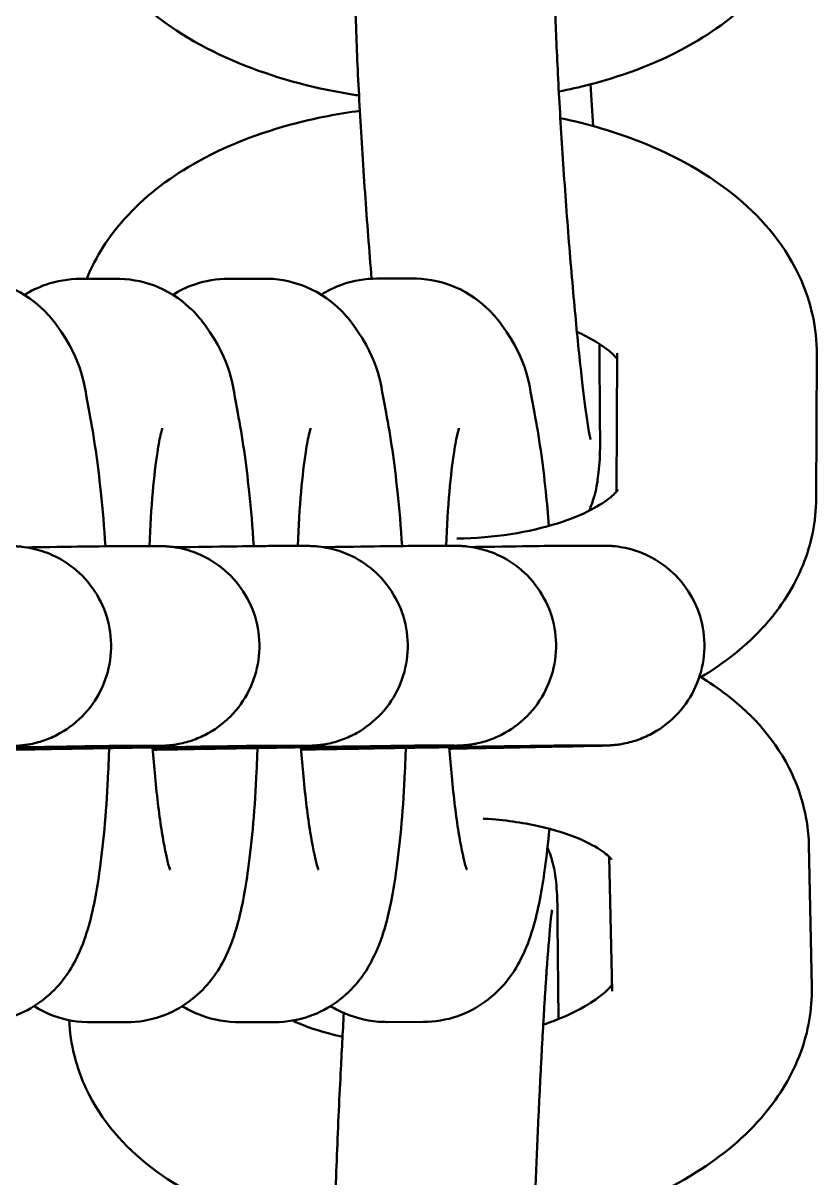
# Model space of a CAD drawing. Header units: millimetres. Extents: x 170 to 5770, y -1450 to 5650.
# Drawn here: x 2123.3 to 2147.14, y 2085.03 to 2119.72 of the extents above; entities that cross this region are included whole.
import ezdxf

# ---------------------------------------------------------------- set-up
doc = ezdxf.new("R2010")
doc.units = ezdxf.units.MM
doc.header["$LTSCALE"] = 10
doc.layers.add('Viditelná (ISO)', color=7, linetype='Continuous', lineweight=50)

# ---------------------------------------------------------------- blocks, each defined once
blk = doc.blocks.new('VVZ-VH101-2')
at = {"layer": 'Viditelná (ISO)'}
for p, q in [((1956.116, -3537.966), (1955.016, -3537.966)), ((1960.572, -3537.962), (1959.472, -3537.963)), ((1965.028, -3537.959), (1963.928, -3537.959)), ((1970.613, -3539.922), (1970.627, -3542.4)), ((1971.142, -3540.203), (1971.124, -3544.359)), ((1977.141, -3540.229), (1977.123, -3544.562)), ((1956.322, -3545.995), (1957.333, -3545.994)), ((1960.778, -3545.991), (1961.789, -3545.99)), ((1965.234, -3545.988), (1966.245, -3545.987)), ((1969.69, -3545.984), (1970.701, -3545.983)), ((1956.326, -3551.995), (1957.337, -3551.994)), ((1960.783, -3551.991), (1961.793, -3551.99)), ((1965.239, -3551.988), (1966.249, -3551.987)), ((1969.695, -3551.984), (1970.705, -3551.983)), ((1976.903, -3554.982), (1976.991, -3559.237)), ((1970.909, -3555.33), (1970.993, -3559.361)), ((1969.356, -3557.299), (1969.377, -3560.203)), ((1955.303, -3560.297), (1956.403, -3560.296)), ((1959.759, -3560.294), (1960.859, -3560.293)), ((1964.215, -3560.29), (1965.315, -3560.289))]:
    blk.add_line(p, q, dxfattribs=at)
for points, knots in [([(1963.39, -3532.46), (1963.358, -3532.455), (1963.326, -3532.45), (1962.137, -3532.267), (1961.017, -3531.976), (1958.908, -3531.144), (1957.921, -3530.599), (1956.28, -3529.229), (1955.595, -3528.42), (1954.853, -3526.739), (1954.678, -3525.969), (1954.681, -3525.191)], [4.959704, 4.959704, 4.959704, 4.959704, 4.969752, 4.969752, 5.333717, 5.333717, 5.707625, 5.707625, 6.049521, 6.049521, 6.283185, 6.283185, 6.283185, 6.283185]), ([(1977.012, -3525.449), (1977.009, -3526.136), (1976.867, -3526.821), (1976.345, -3528.123), (1975.948, -3528.726), (1974.89, -3529.914), (1974.187, -3530.45), (1972.474, -3531.44), (1971.425, -3531.844), (1970.011, -3532.209), (1969.703, -3532.279), (1969.392, -3532.339)], [3.141593, 3.141593, 3.141593, 3.141593, 3.348191, 3.348191, 3.576175, 3.576175, 3.871024, 3.871024, 4.237496, 4.237496, 4.33752, 4.33752, 4.33752, 4.33752]), ([(1963.767, -3537.964), (1963.696, -3537.123), (1963.63, -3536.249), (1963.507, -3534.486), (1963.452, -3533.599), (1963.36, -3531.92), (1963.324, -3531.13), (1963.277, -3529.815), (1963.265, -3529.269), (1963.262, -3528.802)], [5.02934, 5.02934, 5.02934, 5.02934, 5.344238, 5.344238, 5.669323, 5.669323, 5.996514, 5.996514, 6.283185, 6.283185, 6.283185, 6.283185]), ([(1970.341, -3542.79), (1970.341, -3542.79), (1970.333, -3542.754), (1970.302, -3542.594), (1970.273, -3542.419), (1970.194, -3541.881), (1970.141, -3541.465), (1970.021, -3540.422), (1969.954, -3539.773), (1969.819, -3538.332), (1969.75, -3537.535), (1969.619, -3535.886), (1969.558, -3535.034), (1969.449, -3533.372), (1969.402, -3532.562), (1969.327, -3531.074), (1969.299, -3530.395), (1969.27, -3529.414), (1969.264, -3529.059), (1969.262, -3528.767)], [3.96792, 3.96792, 3.96792, 3.96792, 4.067593, 4.067593, 4.250394, 4.250394, 4.513651, 4.513651, 4.813856, 4.813856, 5.125254, 5.125254, 5.439865, 5.439865, 5.754526, 5.754526, 6.066089, 6.066089, 6.283185, 6.283185, 6.283185, 6.283185]), ([(1955.209, -3537.966), (1955.483, -3537.289), (1955.878, -3536.691), (1956.933, -3535.506), (1957.635, -3534.97), (1959.348, -3533.98), (1960.398, -3533.576), (1962.127, -3533.129), (1962.765, -3533.006), (1963.415, -3532.92)], [0.208119, 0.208119, 0.208119, 0.208119, 0.434583, 0.434583, 0.729432, 0.729432, 1.095903, 1.095903, 1.300071, 1.300071, 1.300071, 1.300071]), ([(1969.437, -3533.139), (1970.272, -3533.315), (1971.081, -3533.552), (1972.914, -3534.276), (1973.902, -3534.821), (1975.543, -3536.191), (1976.228, -3537), (1976.97, -3538.681), (1977.145, -3539.451), (1977.141, -3540.229)], [1.92428, 1.92428, 1.92428, 1.92428, 2.192124, 2.192124, 2.566033, 2.566033, 2.907929, 2.907929, 3.141593, 3.141593, 3.141593, 3.141593]), ([(1955.773, -3546), (1955.734, -3545.434), (1955.687, -3544.888), (1955.541, -3543.496), (1955.429, -3542.705), (1955.113, -3541.11), (1955.131, -3540.509), (1954.209, -3539.226), (1954.089, -3539.077), (1953.693, -3538.683), (1953.364, -3538.416), (1952.555, -3538.078), (1952.158, -3537.981), (1951.717, -3537.969), (1951.688, -3537.969), (1951.66, -3537.969)], [1.937477, 1.937477, 1.937477, 1.937477, 2.147268, 2.147268, 2.501252, 2.501252, 2.951782, 2.951782, 3.006039, 3.006039, 3.08488, 3.08488, 3.137955, 3.137955, 3.141593, 3.141593, 3.141593, 3.141593]), ([(1955.016, -3537.966), (1954.66, -3537.967), (1954.306, -3538.031), (1953.747, -3538.222), (1953.526, -3538.333), (1953.338, -3538.45)], [3.14159265, 3.14159265, 3.14159265, 3.14159265, 3.1872207, 3.1872207, 3.22453337, 3.22453337, 3.22453337, 3.22453337]), ([(1960.229, -3545.996), (1960.19, -3545.431), (1960.143, -3544.885), (1959.997, -3543.492), (1959.885, -3542.701), (1959.569, -3541.106), (1959.587, -3540.506), (1958.665, -3539.223), (1958.545, -3539.073), (1958.149, -3538.68), (1957.82, -3538.412), (1957.011, -3538.074), (1956.614, -3537.977), (1956.173, -3537.966), (1956.144, -3537.966), (1956.116, -3537.966)], [1.937477, 1.937477, 1.937477, 1.937477, 2.147268, 2.147268, 2.501252, 2.501252, 2.951782, 2.951782, 3.006039, 3.006039, 3.08488, 3.08488, 3.137955, 3.137955, 3.141593, 3.141593, 3.141593, 3.141593]), ([(1959.472, -3537.963), (1959.116, -3537.963), (1958.762, -3538.027), (1958.203, -3538.218), (1957.982, -3538.329), (1957.795, -3538.446)], [3.14159265, 3.14159265, 3.14159265, 3.14159265, 3.1872207, 3.1872207, 3.22453337, 3.22453337, 3.22453337, 3.22453337]), ([(1964.685, -3545.993), (1964.646, -3545.427), (1964.599, -3544.881), (1964.453, -3543.489), (1964.341, -3542.698), (1964.025, -3541.103), (1964.043, -3540.502), (1963.121, -3539.219), (1963.001, -3539.07), (1962.605, -3538.676), (1962.276, -3538.409), (1961.467, -3538.071), (1961.07, -3537.974), (1960.629, -3537.962), (1960.6, -3537.962), (1960.572, -3537.962)], [1.937477, 1.937477, 1.937477, 1.937477, 2.147268, 2.147268, 2.501252, 2.501252, 2.951782, 2.951782, 3.006039, 3.006039, 3.08488, 3.08488, 3.137955, 3.137955, 3.141593, 3.141593, 3.141593, 3.141593]), ([(1963.928, -3537.959), (1963.572, -3537.96), (1963.218, -3538.024), (1962.659, -3538.215), (1962.438, -3538.326), (1962.251, -3538.443)], [3.14159265, 3.14159265, 3.14159265, 3.14159265, 3.1872207, 3.1872207, 3.22453337, 3.22453337, 3.22453337, 3.22453337]), ([(1969.096, -3545.389), (1969.067, -3545.036), (1969.035, -3544.692), (1968.909, -3543.485), (1968.797, -3542.694), (1968.481, -3541.099), (1968.499, -3540.499), (1967.577, -3539.216), (1967.457, -3539.066), (1967.061, -3538.673), (1966.733, -3538.405), (1965.923, -3538.067), (1965.526, -3537.97), (1965.085, -3537.959), (1965.056, -3537.959), (1965.028, -3537.959)], [2.012689, 2.012689, 2.012689, 2.012689, 2.147268, 2.147268, 2.501252, 2.501252, 2.951782, 2.951782, 3.006039, 3.006039, 3.08488, 3.08488, 3.137955, 3.137955, 3.141593, 3.141593, 3.141593, 3.141593]), ([(1969.935, -3539.558), (1970.031, -3539.601), (1970.122, -3539.645), (1970.508, -3539.843), (1970.742, -3540.001), (1971.022, -3540.232), (1971.1, -3540.316), (1971.141, -3540.368)], [2.2573046, 2.2573046, 2.2573046, 2.2573046, 2.3245043, 2.3245043, 2.5601049, 2.5601049, 2.738728, 2.738728, 2.738728, 2.738728]), ([(1957.479, -3542.457), (1957.479, -3542.457), (1957.479, -3542.458), (1957.475, -3542.471), (1957.457, -3542.528), (1957.407, -3542.744), (1957.369, -3542.939), (1957.282, -3543.501), (1957.234, -3543.906), (1957.151, -3544.854), (1957.116, -3545.405), (1957.092, -3545.994)], [3.4957513, 3.4957513, 3.4957513, 3.4957513, 3.5105711, 3.5105711, 3.6320787, 3.6320787, 3.8099362, 3.8099362, 4.0489441, 4.0489441, 4.3013385, 4.3013385, 4.3013385, 4.3013385]), ([(1961.935, -3542.453), (1961.935, -3542.453), (1961.935, -3542.454), (1961.931, -3542.467), (1961.913, -3542.524), (1961.863, -3542.741), (1961.825, -3542.935), (1961.739, -3543.497), (1961.69, -3543.902), (1961.607, -3544.85), (1961.572, -3545.401), (1961.548, -3545.99)], [3.4957513, 3.4957513, 3.4957513, 3.4957513, 3.5105711, 3.5105711, 3.6320787, 3.6320787, 3.8099362, 3.8099362, 4.0489441, 4.0489441, 4.3013385, 4.3013385, 4.3013385, 4.3013385]), ([(1966.391, -3542.45), (1966.391, -3542.45), (1966.391, -3542.451), (1966.387, -3542.464), (1966.369, -3542.521), (1966.319, -3542.737), (1966.281, -3542.932), (1966.195, -3543.494), (1966.147, -3543.899), (1966.063, -3544.847), (1966.028, -3545.398), (1966.004, -3545.987)], [3.4957513, 3.4957513, 3.4957513, 3.4957513, 3.5105711, 3.5105711, 3.6320787, 3.6320787, 3.8099362, 3.8099362, 4.0489441, 4.0489441, 4.3013385, 4.3013385, 4.3013385, 4.3013385]), ([(1970.627, -3542.4), (1970.631, -3543.019), (1970.644, -3543.396), (1970.541, -3544.127), (1970.521, -3544.264), (1970.428, -3544.6), (1970.386, -3544.738), (1970.299, -3544.935)], [3.1415927, 3.1415927, 3.1415927, 3.1415927, 3.5210588, 3.5210588, 3.5976144, 3.5976144, 3.6373589, 3.6373589, 3.6373589, 3.6373589]), ([(1971.172, -3544.295), (1971.172, -3544.295), (1971.171, -3544.296), (1971.16, -3544.314), (1971.095, -3544.406), (1970.808, -3544.641), (1970.611, -3544.774), (1970.082, -3545.048), (1969.743, -3545.189), (1968.935, -3545.444), (1968.458, -3545.556), (1967.433, -3545.713), (1966.885, -3545.759), (1966.331, -3545.767)], [3.428374, 3.428374, 3.428374, 3.428374, 3.455752, 3.455752, 3.706993, 3.706993, 3.923907, 3.923907, 4.155178, 4.155178, 4.405774, 4.405774, 4.659118, 4.659118, 4.659118, 4.659118]), ([(1977.123, -3544.562), (1977.12, -3545.25), (1976.978, -3545.935), (1976.455, -3547.237), (1976.058, -3547.839), (1975.033, -3548.991), (1974.374, -3549.504), (1973.659, -3549.931)], [3.1415927, 3.1415927, 3.1415927, 3.1415927, 3.3481914, 3.3481914, 3.5761753, 3.5761753, 3.8548274, 3.8548274, 3.8548274, 3.8548274]), ([(1952.877, -3545.997), (1952.899, -3545.997), (1952.92, -3545.997), (1952.967, -3545.998), (1952.989, -3545.998), (1953.043, -3546), (1953.056, -3546), (1953.086, -3546.001), (1953.104, -3546.002), (1953.164, -3546.006), (1953.213, -3546.01), (1953.363, -3546.026), (1953.469, -3546.043), (1953.778, -3546.109), (1953.981, -3546.176), (1954.436, -3546.381), (1954.685, -3546.54), (1955.144, -3546.937), (1955.355, -3547.187), (1955.681, -3547.735), (1955.802, -3548.038), (1955.94, -3548.66), (1955.959, -3548.987), (1955.894, -3549.621), (1955.809, -3549.936), (1955.548, -3550.518), (1955.369, -3550.791), (1954.938, -3551.26), (1954.682, -3551.463), (1954.266, -3551.695), (1954.122, -3551.761), (1953.827, -3551.869), (1953.674, -3551.912), (1953.467, -3551.953), (1953.412, -3551.962), (1953.31, -3551.976), (1953.261, -3551.982), (1953.203, -3551.987), (1953.186, -3551.989), (1953.109, -3551.995), (1953.083, -3551.996), (1953.014, -3551.999), (1952.984, -3552), (1952.84, -3552.004), (1952.689, -3552.008), (1952.11, -3552.021), (1951.555, -3552.033), (1950.276, -3552.058), (1949.573, -3552.071), (1948.637, -3552.088), (1948.46, -3552.092), (1948.28, -3552.095)], [0, 0, 0, 0, 0.039337, 0.039337, 0.068948, 0.068948, 0.076841, 0.076841, 0.084758, 0.084758, 0.100846, 0.100846, 0.132709, 0.132709, 0.196079, 0.196079, 0.282696, 0.282696, 0.378323, 0.378323, 0.473906, 0.473906, 0.569501, 0.569501, 0.665096, 0.665096, 0.760691, 0.760691, 0.856282, 0.856282, 0.903554, 0.903554, 0.950706, 0.950706, 0.967761, 0.967761, 0.983739, 0.983739, 0.991659, 0.991659, 1.024165, 1.024165, 1.087146, 1.087146, 1.263406, 1.263406, 1.569696, 1.569696, 1.83183, 1.83183, 1.891194, 1.891194, 1.891194, 1.891194]), ([(1957.333, -3545.994), (1957.355, -3545.994), (1957.376, -3545.994), (1957.423, -3545.994), (1957.445, -3545.994), (1957.499, -3545.996), (1957.512, -3545.997), (1957.542, -3545.998), (1957.56, -3545.999), (1957.62, -3546.003), (1957.669, -3546.007), (1957.819, -3546.023), (1957.925, -3546.039), (1958.234, -3546.106), (1958.437, -3546.172), (1958.892, -3546.378), (1959.141, -3546.536), (1959.601, -3546.933), (1959.811, -3547.184), (1960.137, -3547.731), (1960.258, -3548.035), (1960.396, -3548.657), (1960.415, -3548.983), (1960.35, -3549.617), (1960.265, -3549.933), (1960.004, -3550.514), (1959.825, -3550.787), (1959.394, -3551.257), (1959.138, -3551.459), (1958.722, -3551.691), (1958.578, -3551.758), (1958.283, -3551.866), (1958.13, -3551.908), (1957.923, -3551.949), (1957.868, -3551.958), (1957.766, -3551.973), (1957.717, -3551.978), (1957.659, -3551.984), (1957.642, -3551.985), (1957.566, -3551.991), (1957.539, -3551.992), (1957.47, -3551.995), (1957.44, -3551.996), (1957.296, -3552.001), (1957.145, -3552.004), (1956.566, -3552.018), (1956.011, -3552.029), (1954.732, -3552.054), (1954.029, -3552.067), (1953.093, -3552.085), (1952.917, -3552.088), (1952.736, -3552.091)], [0, 0, 0, 0, 0.039337, 0.039337, 0.068948, 0.068948, 0.076841, 0.076841, 0.084758, 0.084758, 0.100846, 0.100846, 0.132709, 0.132709, 0.196079, 0.196079, 0.282696, 0.282696, 0.378323, 0.378323, 0.473906, 0.473906, 0.569501, 0.569501, 0.665096, 0.665096, 0.760691, 0.760691, 0.856282, 0.856282, 0.903554, 0.903554, 0.950706, 0.950706, 0.967761, 0.967761, 0.983739, 0.983739, 0.991659, 0.991659, 1.024165, 1.024165, 1.087146, 1.087146, 1.263406, 1.263406, 1.569696, 1.569696, 1.83183, 1.83183, 1.891194, 1.891194, 1.891194, 1.891194]), ([(1953.403, -3546.034), (1953.566, -3546.031), (1953.724, -3546.029), (1954.499, -3546.017), (1955.031, -3546.009), (1955.837, -3545.999), (1956.112, -3545.995), (1956.291, -3545.995), (1956.307, -3545.995), (1956.322, -3545.995)], [2.8114817, 2.8114817, 2.8114817, 2.8114817, 2.874869, 2.874869, 3.1358233, 3.1358233, 3.3979236, 3.3979236, 3.4244391, 3.4244391, 3.4244391, 3.4244391]), ([(1961.789, -3545.99), (1961.811, -3545.99), (1961.832, -3545.99), (1961.879, -3545.991), (1961.901, -3545.991), (1961.955, -3545.993), (1961.968, -3545.993), (1961.998, -3545.994), (1962.016, -3545.995), (1962.076, -3545.999), (1962.125, -3546.003), (1962.275, -3546.019), (1962.381, -3546.036), (1962.69, -3546.102), (1962.893, -3546.169), (1963.348, -3546.374), (1963.597, -3546.533), (1964.057, -3546.93), (1964.267, -3547.18), (1964.593, -3547.728), (1964.714, -3548.031), (1964.852, -3548.653), (1964.871, -3548.98), (1964.806, -3549.614), (1964.721, -3549.929), (1964.46, -3550.511), (1964.281, -3550.784), (1963.85, -3551.253), (1963.594, -3551.456), (1963.178, -3551.688), (1963.034, -3551.754), (1962.739, -3551.862), (1962.586, -3551.905), (1962.379, -3551.946), (1962.324, -3551.955), (1962.222, -3551.969), (1962.174, -3551.975), (1962.115, -3551.98), (1962.098, -3551.982), (1962.022, -3551.988), (1961.995, -3551.989), (1961.926, -3551.992), (1961.897, -3551.993), (1961.752, -3551.997), (1961.601, -3552.001), (1961.022, -3552.014), (1960.467, -3552.026), (1959.188, -3552.051), (1958.485, -3552.064), (1957.55, -3552.081), (1957.373, -3552.085), (1957.192, -3552.088)], [0, 0, 0, 0, 0.039337, 0.039337, 0.068948, 0.068948, 0.076841, 0.076841, 0.084758, 0.084758, 0.100846, 0.100846, 0.132709, 0.132709, 0.196079, 0.196079, 0.282696, 0.282696, 0.378323, 0.378323, 0.473906, 0.473906, 0.569501, 0.569501, 0.665096, 0.665096, 0.760691, 0.760691, 0.856282, 0.856282, 0.903554, 0.903554, 0.950706, 0.950706, 0.967761, 0.967761, 0.983739, 0.983739, 0.991659, 0.991659, 1.024165, 1.024165, 1.087146, 1.087146, 1.263406, 1.263406, 1.569696, 1.569696, 1.83183, 1.83183, 1.891194, 1.891194, 1.891194, 1.891194]), ([(1957.859, -3546.03), (1958.022, -3546.028), (1958.18, -3546.025), (1958.955, -3546.014), (1959.487, -3546.006), (1960.293, -3545.995), (1960.568, -3545.992), (1960.747, -3545.991), (1960.763, -3545.991), (1960.778, -3545.991)], [2.8114817, 2.8114817, 2.8114817, 2.8114817, 2.874869, 2.874869, 3.1358233, 3.1358233, 3.3979236, 3.3979236, 3.4244391, 3.4244391, 3.4244391, 3.4244391]), ([(1966.245, -3545.987), (1966.267, -3545.987), (1966.288, -3545.987), (1966.335, -3545.987), (1966.357, -3545.987), (1966.411, -3545.989), (1966.424, -3545.99), (1966.454, -3545.991), (1966.472, -3545.992), (1966.532, -3545.996), (1966.581, -3546), (1966.731, -3546.016), (1966.837, -3546.033), (1967.146, -3546.099), (1967.349, -3546.166), (1967.805, -3546.371), (1968.053, -3546.529), (1968.513, -3546.926), (1968.723, -3547.177), (1969.049, -3547.724), (1969.17, -3548.028), (1969.308, -3548.65), (1969.327, -3548.976), (1969.262, -3549.61), (1969.177, -3549.926), (1968.916, -3550.507), (1968.737, -3550.78), (1968.306, -3551.25), (1968.05, -3551.452), (1967.634, -3551.684), (1967.49, -3551.751), (1967.195, -3551.859), (1967.042, -3551.901), (1966.835, -3551.942), (1966.78, -3551.951), (1966.678, -3551.966), (1966.63, -3551.971), (1966.571, -3551.977), (1966.554, -3551.978), (1966.478, -3551.984), (1966.451, -3551.985), (1966.382, -3551.988), (1966.353, -3551.989), (1966.208, -3551.994), (1966.057, -3551.997), (1965.478, -3552.011), (1964.923, -3552.022), (1963.644, -3552.047), (1962.942, -3552.06), (1962.006, -3552.078), (1961.829, -3552.081), (1961.648, -3552.084)], [0, 0, 0, 0, 0.039337, 0.039337, 0.068948, 0.068948, 0.076841, 0.076841, 0.084758, 0.084758, 0.100846, 0.100846, 0.132709, 0.132709, 0.196079, 0.196079, 0.282696, 0.282696, 0.378323, 0.378323, 0.473906, 0.473906, 0.569501, 0.569501, 0.665096, 0.665096, 0.760691, 0.760691, 0.856282, 0.856282, 0.903554, 0.903554, 0.950706, 0.950706, 0.967761, 0.967761, 0.983739, 0.983739, 0.991659, 0.991659, 1.024165, 1.024165, 1.087146, 1.087146, 1.263406, 1.263406, 1.569696, 1.569696, 1.83183, 1.83183, 1.891194, 1.891194, 1.891194, 1.891194]), ([(1962.315, -3546.027), (1962.478, -3546.024), (1962.636, -3546.022), (1963.411, -3546.01), (1963.943, -3546.002), (1964.749, -3545.992), (1965.024, -3545.988), (1965.203, -3545.988), (1965.219, -3545.988), (1965.234, -3545.988)], [2.8114817, 2.8114817, 2.8114817, 2.8114817, 2.874869, 2.874869, 3.1358233, 3.1358233, 3.3979236, 3.3979236, 3.4244391, 3.4244391, 3.4244391, 3.4244391]), ([(1970.701, -3545.983), (1970.723, -3545.983), (1970.744, -3545.983), (1970.791, -3545.984), (1970.813, -3545.984), (1970.867, -3545.986), (1970.88, -3545.986), (1970.91, -3545.987), (1970.928, -3545.988), (1970.988, -3545.992), (1971.038, -3545.996), (1971.187, -3546.012), (1971.293, -3546.029), (1971.602, -3546.095), (1971.805, -3546.162), (1972.261, -3546.367), (1972.509, -3546.526), (1972.969, -3546.923), (1973.179, -3547.173), (1973.505, -3547.721), (1973.626, -3548.024), (1973.764, -3548.646), (1973.783, -3548.973), (1973.718, -3549.607), (1973.633, -3549.922), (1973.372, -3550.504), (1973.193, -3550.777), (1972.762, -3551.246), (1972.506, -3551.449), (1972.09, -3551.681), (1971.946, -3551.747), (1971.651, -3551.855), (1971.498, -3551.898), (1971.291, -3551.939), (1971.236, -3551.948), (1971.134, -3551.962), (1971.086, -3551.968), (1971.027, -3551.973), (1971.01, -3551.975), (1970.934, -3551.981), (1970.907, -3551.982), (1970.838, -3551.985), (1970.809, -3551.986), (1970.664, -3551.99), (1970.513, -3551.994), (1969.934, -3552.007), (1969.379, -3552.019), (1968.1, -3552.044), (1967.398, -3552.057), (1966.462, -3552.074), (1966.285, -3552.078), (1966.104, -3552.081)], [0, 0, 0, 0, 0.039337, 0.039337, 0.068948, 0.068948, 0.076841, 0.076841, 0.084758, 0.084758, 0.100846, 0.100846, 0.132709, 0.132709, 0.196079, 0.196079, 0.282696, 0.282696, 0.378323, 0.378323, 0.473906, 0.473906, 0.569501, 0.569501, 0.665096, 0.665096, 0.760691, 0.760691, 0.856282, 0.856282, 0.903554, 0.903554, 0.950706, 0.950706, 0.967761, 0.967761, 0.983739, 0.983739, 0.991659, 0.991659, 1.024165, 1.024165, 1.087146, 1.087146, 1.263406, 1.263406, 1.569696, 1.569696, 1.83183, 1.83183, 1.891194, 1.891194, 1.891194, 1.891194]), ([(1966.771, -3546.023), (1966.934, -3546.021), (1967.092, -3546.018), (1967.867, -3546.007), (1968.399, -3545.999), (1969.205, -3545.988), (1969.48, -3545.985), (1969.659, -3545.984), (1969.675, -3545.984), (1969.69, -3545.984)], [2.8114817, 2.8114817, 2.8114817, 2.8114817, 2.874869, 2.874869, 3.1358233, 3.1358233, 3.3979236, 3.3979236, 3.4244391, 3.4244391, 3.4244391, 3.4244391]), ([(1973.62, -3549.908), (1973.908, -3550.081), (1974.186, -3550.269), (1975.236, -3551.081), (1975.933, -3551.852), (1976.7, -3553.479), (1976.887, -3554.227), (1976.903, -3554.982)], [8.7529676, 8.7529676, 8.7529676, 8.7529676, 8.8662255, 8.8662255, 9.1986734, 9.1986734, 9.424778, 9.424778, 9.424778, 9.424778]), ([(1956.326, -3551.995), (1956.29, -3551.995), (1956.187, -3551.995), (1955.838, -3551.999), (1955.538, -3552.003), (1954.707, -3552.015), (1954.132, -3552.023), (1952.813, -3552.044), (1952.051, -3552.056), (1950.442, -3552.083), (1949.575, -3552.097), (1948.569, -3552.115), (1948.426, -3552.117), (1948.282, -3552.12)], [0, 0, 0, 0, 0.146254, 0.146254, 0.358083, 0.358083, 0.613354, 0.613354, 0.872195, 0.872195, 1.131799, 1.131799, 1.174634, 1.174634, 1.174634, 1.174634]), ([(1960.783, -3551.991), (1960.746, -3551.991), (1960.643, -3551.992), (1960.294, -3551.996), (1959.994, -3551.999), (1959.163, -3552.011), (1958.588, -3552.02), (1957.269, -3552.04), (1956.507, -3552.053), (1954.898, -3552.079), (1954.031, -3552.094), (1953.025, -3552.111), (1952.882, -3552.114), (1952.738, -3552.116)], [0, 0, 0, 0, 0.146254, 0.146254, 0.358083, 0.358083, 0.613354, 0.613354, 0.872195, 0.872195, 1.131799, 1.131799, 1.174634, 1.174634, 1.174634, 1.174634]), ([(1957.189, -3552.042), (1957.211, -3552.344), (1957.236, -3552.636), (1957.322, -3553.553), (1957.394, -3554.124), (1957.534, -3555.004), (1957.605, -3555.337), (1957.676, -3555.606), (1957.692, -3555.659), (1957.709, -3555.71), (1957.713, -3555.721), (1957.713, -3555.721)], [5.1055495, 5.1055495, 5.1055495, 5.1055495, 5.2336109, 5.2336109, 5.5253313, 5.5253313, 5.7847397, 5.7847397, 5.8763373, 5.8763373, 5.9335785, 5.9335785, 5.9335785, 5.9335785]), ([(1965.239, -3551.988), (1965.202, -3551.988), (1965.099, -3551.988), (1964.75, -3551.992), (1964.45, -3551.996), (1963.619, -3552.008), (1963.044, -3552.016), (1961.725, -3552.037), (1960.963, -3552.049), (1959.354, -3552.076), (1958.487, -3552.09), (1957.481, -3552.108), (1957.338, -3552.11), (1957.194, -3552.113)], [0, 0, 0, 0, 0.146254, 0.146254, 0.358083, 0.358083, 0.613354, 0.613354, 0.872195, 0.872195, 1.131799, 1.131799, 1.174634, 1.174634, 1.174634, 1.174634]), ([(1961.645, -3552.038), (1961.667, -3552.34), (1961.692, -3552.632), (1961.779, -3553.549), (1961.85, -3554.121), (1961.99, -3555), (1962.061, -3555.333), (1962.132, -3555.603), (1962.148, -3555.656), (1962.165, -3555.707), (1962.169, -3555.717), (1962.169, -3555.717)], [5.1055495, 5.1055495, 5.1055495, 5.1055495, 5.2336109, 5.2336109, 5.5253313, 5.5253313, 5.7847397, 5.7847397, 5.8763373, 5.8763373, 5.9335785, 5.9335785, 5.9335785, 5.9335785]), ([(1969.695, -3551.984), (1969.658, -3551.984), (1969.555, -3551.985), (1969.206, -3551.989), (1968.906, -3551.992), (1968.075, -3552.004), (1967.5, -3552.013), (1966.181, -3552.033), (1965.419, -3552.046), (1963.81, -3552.072), (1962.943, -3552.087), (1961.937, -3552.104), (1961.794, -3552.107), (1961.65, -3552.109)], [0, 0, 0, 0, 0.146254, 0.146254, 0.358083, 0.358083, 0.613354, 0.613354, 0.872195, 0.872195, 1.131799, 1.131799, 1.174634, 1.174634, 1.174634, 1.174634]), ([(1966.101, -3552.035), (1966.123, -3552.337), (1966.148, -3552.629), (1966.235, -3553.546), (1966.306, -3554.117), (1966.446, -3554.997), (1966.517, -3555.33), (1966.588, -3555.599), (1966.604, -3555.653), (1966.621, -3555.703), (1966.625, -3555.714), (1966.625, -3555.714)], [5.1055495, 5.1055495, 5.1055495, 5.1055495, 5.2336109, 5.2336109, 5.5253313, 5.5253313, 5.7847397, 5.7847397, 5.8763373, 5.8763373, 5.9335785, 5.9335785, 5.9335785, 5.9335785]), ([(1951.947, -3560.3), (1952.302, -3560.3), (1952.657, -3560.235), (1953.3, -3560.016), (1953.579, -3559.858), (1954.081, -3559.496), (1954.276, -3559.293), (1954.637, -3558.858), (1954.765, -3558.639), (1955.053, -3558.087), (1955.153, -3557.795), (1955.412, -3556.927), (1955.515, -3556.354), (1955.723, -3554.835), (1955.805, -3553.847), (1955.866, -3552.536), (1955.875, -3552.301), (1955.883, -3552.063)], [0, 0, 0, 0, 0.045628, 0.045628, 0.095384, 0.095384, 0.158046, 0.158046, 0.244984, 0.244984, 0.402893, 0.402893, 0.717053, 0.717053, 1.128654, 1.128654, 1.216641, 1.216641, 1.216641, 1.216641]), ([(1956.403, -3560.296), (1956.758, -3560.296), (1957.113, -3560.232), (1957.756, -3560.012), (1958.035, -3559.854), (1958.537, -3559.493), (1958.732, -3559.29), (1959.093, -3558.854), (1959.221, -3558.636), (1959.509, -3558.083), (1959.609, -3557.791), (1959.868, -3556.924), (1959.971, -3556.35), (1960.179, -3554.832), (1960.261, -3553.844), (1960.322, -3552.532), (1960.331, -3552.298), (1960.339, -3552.059)], [0, 0, 0, 0, 0.045628, 0.045628, 0.095384, 0.095384, 0.158046, 0.158046, 0.244984, 0.244984, 0.402893, 0.402893, 0.717053, 0.717053, 1.128654, 1.128654, 1.216641, 1.216641, 1.216641, 1.216641]), ([(1960.859, -3560.293), (1961.214, -3560.293), (1961.569, -3560.228), (1962.212, -3560.009), (1962.491, -3559.851), (1962.993, -3559.489), (1963.188, -3559.286), (1963.549, -3558.851), (1963.677, -3558.632), (1963.965, -3558.08), (1964.065, -3557.788), (1964.324, -3556.92), (1964.427, -3556.347), (1964.635, -3554.828), (1964.717, -3553.84), (1964.778, -3552.529), (1964.787, -3552.294), (1964.795, -3552.056)], [0, 0, 0, 0, 0.045628, 0.045628, 0.095384, 0.095384, 0.158046, 0.158046, 0.244984, 0.244984, 0.402893, 0.402893, 0.717053, 0.717053, 1.128654, 1.128654, 1.216641, 1.216641, 1.216641, 1.216641]), ([(1967.121, -3554.18), (1967.14, -3554.182), (1967.158, -3554.183), (1967.747, -3554.22), (1968.292, -3554.298), (1969.243, -3554.509), (1969.654, -3554.641), (1970.294, -3554.909), (1970.534, -3555.045), (1970.848, -3555.264), (1970.931, -3555.35), (1970.973, -3555.4), (1970.977, -3555.406), (1970.977, -3555.406)], [8.056177, 8.056177, 8.056177, 8.056177, 8.064919, 8.064919, 8.333308, 8.333308, 8.588527, 8.588527, 8.822557, 8.822557, 9.037474, 9.037474, 9.11276, 9.11276, 9.11276, 9.11276]), ([(1965.315, -3560.289), (1965.67, -3560.289), (1966.025, -3560.225), (1966.668, -3560.005), (1966.947, -3559.847), (1967.449, -3559.486), (1967.644, -3559.283), (1968.005, -3558.847), (1968.133, -3558.629), (1968.421, -3558.076), (1968.521, -3557.784), (1968.78, -3556.917), (1968.883, -3556.343), (1969.025, -3555.309), (1969.069, -3554.909), (1969.108, -3554.486)], [0, 0, 0, 0, 0.045628, 0.045628, 0.0953843, 0.0953843, 0.1580463, 0.1580463, 0.2449843, 0.2449843, 0.4028932, 0.4028932, 0.7170525, 0.7170525, 0.8972994, 0.8972994, 0.8972994, 0.8972994]), ([(1969.051, -3555.051), (1969.067, -3555.088), (1969.082, -3555.123), (1969.159, -3555.322), (1969.19, -3555.435), (1969.243, -3555.642), (1969.258, -3555.724), (1969.291, -3555.916), (1969.301, -3556.002), (1969.338, -3556.362), (1969.343, -3556.577), (1969.353, -3556.994), (1969.355, -3557.14), (1969.356, -3557.299)], [2.6778117, 2.6778117, 2.6778117, 2.6778117, 2.6836086, 2.6836086, 2.7132116, 2.7132116, 2.7497355, 2.7497355, 2.8126613, 2.8126613, 3.0337979, 3.0337979, 3.1415927, 3.1415927, 3.1415927, 3.1415927]), ([(1968.546, -3571.441), (1968.544, -3571.094), (1968.546, -3570.642), (1968.562, -3569.529), (1968.576, -3568.852), (1968.601, -3567.927), (1968.607, -3567.736), (1968.618, -3567.344), (1968.625, -3567.144), (1968.638, -3566.738), (1968.645, -3566.533), (1968.659, -3566.121), (1968.666, -3565.914), (1968.682, -3565.497), (1968.69, -3565.286), (1968.706, -3564.861), (1968.715, -3564.647), (1968.733, -3564.218), (1968.742, -3564.004), (1968.761, -3563.58), (1968.77, -3563.37), (1968.789, -3562.953), (1968.799, -3562.745), (1968.819, -3562.333), (1968.829, -3562.127), (1968.849, -3561.722), (1968.86, -3561.522), (1968.881, -3561.132), (1968.891, -3560.942), (1968.912, -3560.57), (1968.922, -3560.389), (1968.943, -3560.034), (1968.953, -3559.86), (1968.974, -3559.523), (1968.985, -3559.359), (1969.005, -3559.045), (1969.016, -3558.895), (1969.065, -3558.189), (1969.103, -3557.722), (1969.149, -3557.246), (1969.162, -3557.128), (1969.18, -3556.979), (1969.186, -3556.933), (1969.188, -3556.921), (1969.189, -3556.92), (1969.189, -3556.92)], [0, 0, 0, 0, 0.278679, 0.278679, 0.585822, 0.585822, 0.663988, 0.663988, 0.743132, 0.743132, 0.822253, 0.822253, 0.900355, 0.900355, 0.978982, 0.978982, 1.058624, 1.058624, 1.138266, 1.138266, 1.216895, 1.216895, 1.295474, 1.295474, 1.375092, 1.375092, 1.454737, 1.454737, 1.533386, 1.533386, 1.611358, 1.611358, 1.690404, 1.690404, 1.76952, 1.76952, 1.847673, 1.847673, 2.153516, 2.153516, 2.286149, 2.286149, 2.388669, 2.388669, 2.403153, 2.403153, 2.403153, 2.403153]), ([(1976.991, -3559.237), (1977.005, -3559.915), (1976.883, -3560.589), (1976.403, -3561.895), (1976.023, -3562.509), (1974.992, -3563.748), (1974.291, -3564.322), (1972.582, -3565.395), (1971.534, -3565.851), (1969.842, -3566.372), (1969.247, -3566.518), (1968.641, -3566.634)], [3.141593, 3.141593, 3.141593, 3.141593, 3.344891, 3.344891, 3.57562, 3.57562, 3.880046, 3.880046, 4.252321, 4.252321, 4.444732, 4.444732, 4.444732, 4.444732]), ([(1970.989, -3559.178), (1970.954, -3559.222), (1970.897, -3559.287), (1970.686, -3559.481), (1970.496, -3559.626), (1969.984, -3559.933), (1969.652, -3560.097), (1969.159, -3560.289), (1969.043, -3560.331), (1968.923, -3560.372)], [3.5496552, 3.5496552, 3.5496552, 3.5496552, 3.6901082, 3.6901082, 3.9043172, 3.9043172, 4.1350453, 4.1350453, 4.2027977, 4.2027977, 4.2027977, 4.2027977]), ([(1953.624, -3559.817), (1953.759, -3559.9), (1953.912, -3559.981), (1954.408, -3560.188), (1954.805, -3560.285), (1955.246, -3560.297), (1955.274, -3560.297), (1955.303, -3560.297)], [6.19868105, 6.19868105, 6.19868105, 6.19868105, 6.22647289, 6.22647289, 6.27954718, 6.27954718, 6.28318531, 6.28318531, 6.28318531, 6.28318531]), ([(1958.08, -3559.813), (1958.215, -3559.897), (1958.368, -3559.978), (1958.864, -3560.185), (1959.261, -3560.282), (1959.702, -3560.293), (1959.73, -3560.294), (1959.759, -3560.294)], [6.19868105, 6.19868105, 6.19868105, 6.19868105, 6.22647289, 6.22647289, 6.27954718, 6.27954718, 6.28318531, 6.28318531, 6.28318531, 6.28318531]), ([(1962.536, -3559.81), (1962.671, -3559.893), (1962.824, -3559.974), (1963.32, -3560.181), (1963.717, -3560.278), (1964.158, -3560.29), (1964.187, -3560.29), (1964.215, -3560.29)], [6.19868105, 6.19868105, 6.19868105, 6.19868105, 6.22647289, 6.22647289, 6.27954718, 6.27954718, 6.28318531, 6.28318531, 6.28318531, 6.28318531]), ([(1962.546, -3571.485), (1962.542, -3570.939), (1962.548, -3570.25), (1962.577, -3568.729), (1962.598, -3567.925), (1962.65, -3566.231), (1962.682, -3565.343), (1962.754, -3563.564), (1962.794, -3562.673), (1962.868, -3561.194), (1962.901, -3560.587), (1962.934, -3560.019)], [0, 0, 0, 0, 0.371965, 0.371965, 0.70172, 0.70172, 1.026124, 1.026124, 1.349403, 1.349403, 1.588922, 1.588922, 1.588922, 1.588922]), ([(1962.633, -3566.777), (1961.759, -3566.649), (1960.912, -3566.453), (1959.024, -3565.821), (1958.015, -3565.328), (1956.347, -3564.037), (1955.65, -3563.266), (1954.896, -3561.668), (1954.712, -3560.957), (1954.683, -3560.236)], [5.069394, 5.069394, 5.069394, 5.069394, 5.348652, 5.348652, 5.724633, 5.724633, 6.057081, 6.057081, 6.273241, 6.273241, 6.273241, 6.273241]), ([(1962.894, -3560.732), (1962.863, -3560.725), (1962.833, -3560.719), (1962.34, -3560.609), (1961.929, -3560.478), (1961.524, -3560.308), (1961.456, -3560.277), (1961.392, -3560.247)], [5.1753353, 5.1753353, 5.1753353, 5.1753353, 5.191715, 5.191715, 5.4469348, 5.4469348, 5.5014466, 5.5014466, 5.5014466, 5.5014466])]:
    blk.add_open_spline(points, degree=3, knots=knots, dxfattribs=at)
for points in [[(1970.345, -3532.123), (1970.373, -3532.548), (1970.399, -3532.968), (1970.423, -3533.379)], [(1957.348, -3551.994), (1957.348, -3551.994), (1957.344, -3551.994), (1957.337, -3551.994)], [(1961.804, -3551.99), (1961.804, -3551.99), (1961.8, -3551.99), (1961.793, -3551.99)], [(1966.26, -3551.987), (1966.26, -3551.987), (1966.256, -3551.987), (1966.249, -3551.987)], [(1970.716, -3551.983), (1970.716, -3551.983), (1970.712, -3551.983), (1970.705, -3551.983)]]:
    blk.add_open_spline(points, degree=3, dxfattribs=at)

msp = doc.modelspace()

# ---------------------------------------------------------------- block references
msp.add_blockref('VVZ-VH101-2', (170, 5650))

doc.saveas('drawing.dxf')
